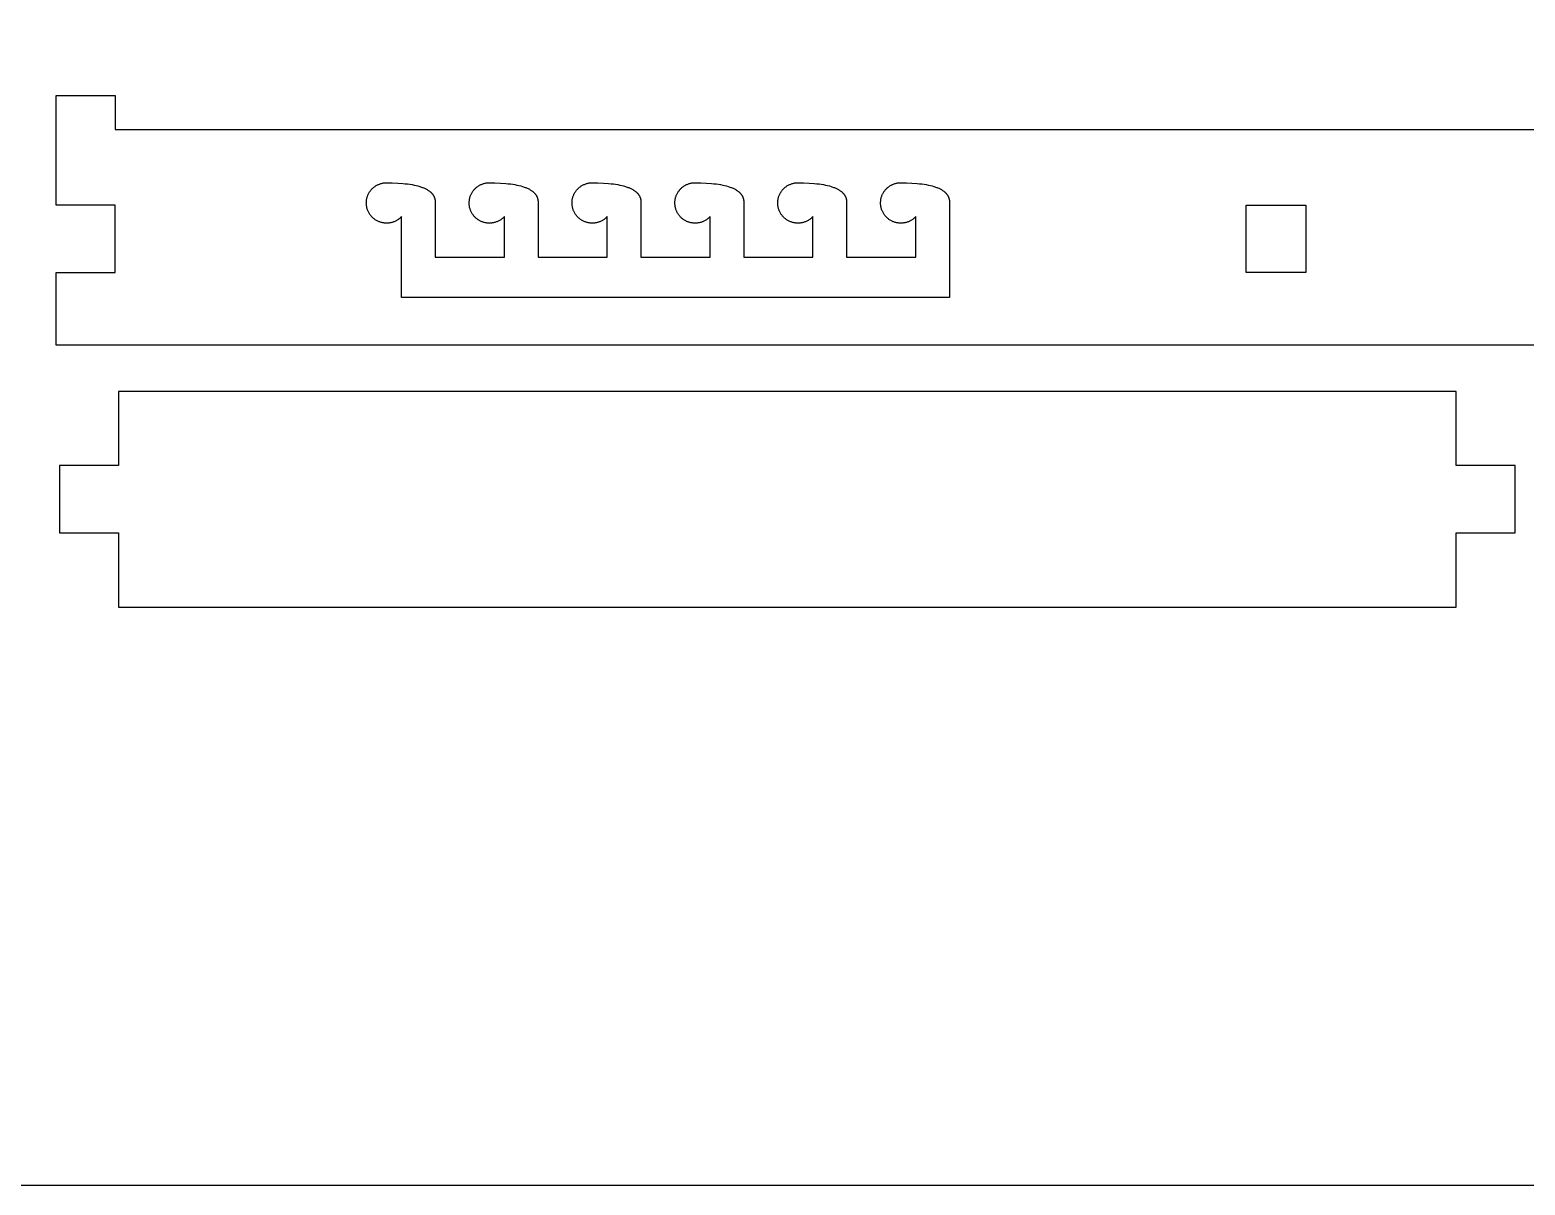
# Model space of a CAD drawing. Header units: millimetres. Extents: x 0 to 1560, y 0 to 1215.
# Drawn here: x 340.2 to 783.9, y 0 to 342.8 of the extents above; entities that cross this region are included whole.
import ezdxf

# ---------------------------------------------------------------- set-up
doc = ezdxf.new("R2010")
doc.units = ezdxf.units.MM
doc.header["$MEASUREMENT"] = 0
doc.layers.add('Bck', color=18, linetype='Continuous', true_color=0x000000)
doc.layers.add('interiores', color=3, linetype='Continuous', true_color=0x0fff00)

msp = doc.modelspace()

# ---------------------------------------------------------------- linework, layer by layer
at = {"layer": 'Bck'}
for points in [[(0, 0), (1404.761, 0), (1404.761, 1126.957), (0, 1126.957), (0, 0)], [(1072.002, 323.314), (1072.002, 290.814), (1054.502, 290.814), (1054.502, 270.814), (1072.002, 270.814), (1072.002, 249.314), (348.002, 249.314), (348.002, 270.814), (365.502, 270.814), (365.502, 290.814), (348.002, 290.814), (348.002, 323.314), (365.502, 323.314), (365.502, 313.314), (1054.502, 313.314), (1054.502, 323.314), (1072.002, 323.314)], [(366.489, 213.525), (348.989, 213.525), (348.989, 193.525), (366.489, 193.525), (366.489, 171.525), (763.489, 171.525), (763.489, 193.525), (780.989, 193.525), (780.989, 213.525), (763.489, 213.525), (763.489, 235.525), (366.489, 235.525), (366.489, 213.525)]]:
    msp.add_lwpolyline(points, dxfattribs=at)
at = {"layer": 'interiores'}
for points in [[(450.456, 287.44), (450.313, 287.288), (450.166, 287.141), (450.013, 286.999), (449.855, 286.863), (449.693, 286.732), (449.527, 286.607), (449.356, 286.488), (449.181, 286.374), (449.002, 286.267), (448.82, 286.166), (448.634, 286.072), (448.445, 285.984), (448.253, 285.902), (448.059, 285.828), (447.862, 285.76), (447.662, 285.699), (447.461, 285.645), (447.258, 285.598), (447.053, 285.558), (446.848, 285.525), (446.641, 285.499), (446.433, 285.481), (446.225, 285.47), (446.017, 285.466), (445.808, 285.469), (445.6, 285.48), (445.392, 285.497), (445.186, 285.522), (444.98, 285.554), (444.775, 285.594), (444.572, 285.64), (444.37, 285.693), (444.171, 285.754), (443.974, 285.821), (443.779, 285.895), (443.587, 285.976), (443.397, 286.063), (443.211, 286.157), (443.029, 286.257), (442.85, 286.364), (442.674, 286.476), (442.503, 286.595), (442.336, 286.72), (442.173, 286.85), (442.015, 286.986), (441.862, 287.127), (441.714, 287.274), (441.571, 287.425), (441.433, 287.582), (441.301, 287.743), (441.175, 287.909), (441.054, 288.079), (440.939, 288.253), (440.831, 288.431), (440.729, 288.612), (440.633, 288.797), (440.543, 288.985), (440.46, 289.177), (440.384, 289.371), (440.315, 289.567), (440.252, 289.766), (440.197, 289.967), (440.148, 290.17), (440.107, 290.374), (440.072, 290.579), (440.045, 290.786), (440.025, 290.993), (440.012, 291.201), (440.007, 291.41), (440.009, 291.618), (440.017, 291.826), (440.034, 292.034), (440.057, 292.241), (440.087, 292.447), (440.125, 292.652), (440.17, 292.856), (440.222, 293.058), (440.28, 293.258), (440.346, 293.456), (440.419, 293.651), (440.498, 293.844), (440.584, 294.034), (440.676, 294.22), (440.775, 294.404), (440.88, 294.584), (440.992, 294.76), (441.109, 294.932), (441.232, 295.1), (441.362, 295.264), (441.496, 295.423), (441.636, 295.577), (441.782, 295.726), (441.932, 295.87), (442.088, 296.009), (442.248, 296.143), (442.413, 296.27), (442.582, 296.392), (442.755, 296.508), (442.932, 296.618), (443.113, 296.722), (443.297, 296.819), (443.484, 296.91), (443.675, 296.994), (443.868, 297.072), (444.064, 297.143), (444.263, 297.207), (444.463, 297.264), (444.665, 297.314), (444.869, 297.357), (445.075, 297.393), (445.281, 297.422), (445.488, 297.443), (445.696, 297.458), (445.904, 297.465)], [(445.904, 297.465), (447.667, 297.442), (449.315, 297.374), (450.85, 297.261), (451.574, 297.188), (452.271, 297.103), (452.939, 297.007), (453.578, 296.899), (454.189, 296.78), (454.772, 296.65), (455.326, 296.509), (455.852, 296.356), (456.104, 296.276), (456.349, 296.192), (456.587, 296.106), (456.818, 296.017), (457.042, 295.925), (457.258, 295.83), (457.468, 295.732), (457.671, 295.632), (457.866, 295.529), (458.054, 295.423), (458.235, 295.314), (458.409, 295.202), (458.576, 295.088), (458.736, 294.97), (458.889, 294.85), (458.963, 294.789), (459.035, 294.727), (459.105, 294.664), (459.173, 294.601), (459.24, 294.537), (459.305, 294.472), (459.368, 294.407), (459.429, 294.341), (459.489, 294.274), (459.546, 294.206), (459.602, 294.138), (459.656, 294.069), (459.709, 294), (459.759, 293.929), (459.808, 293.858), (459.855, 293.786), (459.901, 293.714), (459.944, 293.641), (459.986, 293.567), (460.026, 293.492), (460.064, 293.417), (460.101, 293.341), (460.135, 293.264), (460.168, 293.187), (460.199, 293.109), (460.228, 293.03), (460.256, 292.95), (460.282, 292.87), (460.306, 292.789), (460.328, 292.707), (460.348, 292.625), (460.367, 292.542), (460.384, 292.458), (460.399, 292.373), (460.412, 292.288), (460.424, 292.202), (460.434, 292.116), (460.442, 292.028), (460.448, 291.94), (460.452, 291.852), (460.455, 291.762), (460.456, 291.672)], [(480.98, 287.44), (480.837, 287.288), (480.689, 287.141), (480.537, 286.999), (480.379, 286.863), (480.217, 286.732), (480.05, 286.607), (479.88, 286.488), (479.705, 286.374), (479.526, 286.267), (479.343, 286.166), (479.158, 286.072), (478.969, 285.984), (478.777, 285.902), (478.582, 285.828), (478.385, 285.76), (478.186, 285.699), (477.985, 285.645), (477.782, 285.598), (477.577, 285.558), (477.371, 285.525), (477.165, 285.499), (476.957, 285.481), (476.749, 285.47), (476.54, 285.466), (476.332, 285.469), (476.124, 285.48), (475.916, 285.497), (475.709, 285.522), (475.503, 285.554), (475.299, 285.594), (475.096, 285.64), (474.894, 285.693), (474.695, 285.754), (474.497, 285.821), (474.303, 285.895), (474.11, 285.976), (473.921, 286.063), (473.735, 286.157), (473.552, 286.257), (473.373, 286.364), (473.198, 286.476), (473.027, 286.595), (472.86, 286.72), (472.697, 286.85), (472.539, 286.986), (472.386, 287.127), (472.238, 287.274), (472.095, 287.425), (471.957, 287.582), (471.825, 287.743), (471.699, 287.909), (471.578, 288.079), (471.463, 288.253), (471.355, 288.431), (471.252, 288.612), (471.157, 288.797), (471.067, 288.985), (470.984, 289.177), (470.908, 289.371), (470.839, 289.567), (470.776, 289.766), (470.721, 289.967), (470.672, 290.17), (470.631, 290.374), (470.596, 290.579), (470.569, 290.786), (470.549, 290.993), (470.536, 291.201), (470.531, 291.41), (470.532, 291.618), (470.541, 291.826), (470.557, 292.034), (470.581, 292.241), (470.611, 292.447), (470.649, 292.652), (470.694, 292.856), (470.745, 293.058), (470.804, 293.258), (470.87, 293.456), (470.942, 293.651), (471.022, 293.844), (471.108, 294.034), (471.2, 294.22), (471.299, 294.404), (471.404, 294.584), (471.516, 294.76), (471.633, 294.932), (471.756, 295.1), (471.885, 295.264), (472.02, 295.423), (472.16, 295.577), (472.306, 295.726), (472.456, 295.87), (472.612, 296.009), (472.772, 296.143), (472.936, 296.27), (473.105, 296.392), (473.279, 296.508), (473.456, 296.618), (473.636, 296.722), (473.821, 296.819), (474.008, 296.91), (474.199, 296.994), (474.392, 297.072), (474.588, 297.143), (474.787, 297.207), (474.987, 297.264), (475.189, 297.314), (475.393, 297.357), (475.598, 297.393), (475.805, 297.422), (476.012, 297.443), (476.22, 297.458), (476.428, 297.465)], [(476.428, 297.465), (478.19, 297.442), (479.839, 297.374), (481.373, 297.261), (482.098, 297.188), (482.794, 297.103), (483.462, 297.007), (484.102, 296.899), (484.713, 296.78), (485.295, 296.65), (485.85, 296.509), (486.375, 296.356), (486.628, 296.276), (486.873, 296.192), (487.111, 296.106), (487.342, 296.017), (487.566, 295.925), (487.782, 295.83), (487.992, 295.732), (488.194, 295.632), (488.39, 295.529), (488.578, 295.423), (488.759, 295.314), (488.933, 295.202), (489.1, 295.088), (489.26, 294.97), (489.413, 294.85), (489.487, 294.789), (489.559, 294.727), (489.629, 294.664), (489.697, 294.601), (489.764, 294.537), (489.829, 294.472), (489.892, 294.407), (489.953, 294.341), (490.012, 294.274), (490.07, 294.206), (490.126, 294.138), (490.18, 294.069), (490.233, 294), (490.283, 293.929), (490.332, 293.858), (490.379, 293.786), (490.425, 293.714), (490.468, 293.641), (490.51, 293.567), (490.55, 293.492), (490.588, 293.417), (490.624, 293.341), (490.659, 293.264), (490.692, 293.187), (490.723, 293.109), (490.752, 293.03), (490.78, 292.95), (490.806, 292.87), (490.829, 292.789), (490.852, 292.707), (490.872, 292.625), (490.891, 292.542), (490.908, 292.458), (490.923, 292.373), (490.936, 292.288), (490.948, 292.202), (490.957, 292.116), (490.965, 292.028), (490.972, 291.94), (490.976, 291.852), (490.979, 291.762), (490.98, 291.672)], [(511.503, 287.44), (511.361, 287.288), (511.213, 287.141), (511.061, 286.999), (510.903, 286.863), (510.741, 286.732), (510.574, 286.607), (510.403, 286.488), (510.228, 286.374), (510.05, 286.267), (509.867, 286.166), (509.682, 286.072), (509.493, 285.984), (509.301, 285.902), (509.106, 285.828), (508.909, 285.76), (508.71, 285.699), (508.509, 285.645), (508.306, 285.598), (508.101, 285.558), (507.895, 285.525), (507.688, 285.499), (507.481, 285.481), (507.273, 285.47), (507.064, 285.466), (506.856, 285.469), (506.648, 285.48), (506.44, 285.497), (506.233, 285.522), (506.027, 285.554), (505.823, 285.594), (505.619, 285.64), (505.418, 285.693), (505.218, 285.754), (505.021, 285.821), (504.826, 285.895), (504.634, 285.976), (504.445, 286.063), (504.259, 286.157), (504.076, 286.257), (503.897, 286.364), (503.722, 286.476), (503.551, 286.595), (503.384, 286.72), (503.221, 286.85), (503.063, 286.986), (502.91, 287.127), (502.762, 287.274), (502.619, 287.425), (502.481, 287.582), (502.349, 287.743), (502.222, 287.909), (502.102, 288.079), (501.987, 288.253), (501.879, 288.431), (501.776, 288.612), (501.68, 288.797), (501.591, 288.985), (501.508, 289.177), (501.432, 289.371), (501.363, 289.567), (501.3, 289.766), (501.245, 289.967), (501.196, 290.17), (501.154, 290.374), (501.12, 290.579), (501.093, 290.786), (501.073, 290.993), (501.06, 291.201), (501.055, 291.41), (501.056, 291.618), (501.065, 291.826), (501.081, 292.034), (501.105, 292.241), (501.135, 292.447), (501.173, 292.652), (501.218, 292.856), (501.269, 293.058), (501.328, 293.258), (501.394, 293.456), (501.466, 293.651), (501.546, 293.844), (501.631, 294.034), (501.724, 294.22), (501.823, 294.404), (501.928, 294.584), (502.039, 294.76), (502.157, 294.932), (502.28, 295.1), (502.409, 295.264), (502.544, 295.423), (502.684, 295.577), (502.829, 295.726), (502.98, 295.87), (503.135, 296.009), (503.296, 296.143), (503.46, 296.27), (503.629, 296.392), (503.802, 296.508), (503.979, 296.618), (504.16, 296.722), (504.345, 296.819), (504.532, 296.91), (504.723, 296.994), (504.916, 297.072), (505.112, 297.143), (505.31, 297.207), (505.511, 297.264), (505.713, 297.314), (505.917, 297.357), (506.122, 297.393), (506.329, 297.422), (506.536, 297.443), (506.744, 297.458), (506.952, 297.465)], [(506.952, 297.465), (508.714, 297.442), (510.363, 297.374), (511.897, 297.261), (512.622, 297.188), (513.318, 297.103), (513.986, 297.007), (514.626, 296.899), (515.237, 296.78), (515.819, 296.65), (516.374, 296.509), (516.899, 296.356), (517.152, 296.276), (517.397, 296.192), (517.635, 296.106), (517.866, 296.017), (518.089, 295.925), (518.306, 295.83), (518.516, 295.732), (518.718, 295.632), (518.914, 295.529), (519.102, 295.423), (519.283, 295.314), (519.457, 295.202), (519.624, 295.088), (519.784, 294.97), (519.937, 294.85), (520.01, 294.789), (520.082, 294.727), (520.153, 294.664), (520.221, 294.601), (520.288, 294.537), (520.352, 294.472), (520.415, 294.407), (520.477, 294.341), (520.536, 294.274), (520.594, 294.206), (520.65, 294.138), (520.704, 294.069), (520.756, 294), (520.807, 293.929), (520.856, 293.858), (520.903, 293.786), (520.948, 293.714), (520.992, 293.641), (521.034, 293.567), (521.074, 293.492), (521.112, 293.417), (521.148, 293.341), (521.183, 293.264), (521.216, 293.187), (521.247, 293.109), (521.276, 293.03), (521.304, 292.95), (521.329, 292.87), (521.353, 292.789), (521.376, 292.707), (521.396, 292.625), (521.415, 292.542), (521.431, 292.458), (521.447, 292.373), (521.46, 292.288), (521.471, 292.202), (521.481, 292.116), (521.489, 292.028), (521.495, 291.94), (521.5, 291.852), (521.503, 291.762), (521.503, 291.672)], [(542.027, 287.44), (541.885, 287.288), (541.737, 287.141), (541.584, 286.999), (541.427, 286.863), (541.265, 286.732), (541.098, 286.607), (540.927, 286.488), (540.752, 286.374), (540.574, 286.267), (540.391, 286.166), (540.205, 286.072), (540.016, 285.984), (539.825, 285.902), (539.63, 285.828), (539.433, 285.76), (539.234, 285.699), (539.032, 285.645), (538.829, 285.598), (538.625, 285.558), (538.419, 285.525), (538.212, 285.499), (538.005, 285.481), (537.797, 285.47), (537.588, 285.466), (537.38, 285.469), (537.172, 285.48), (536.964, 285.497), (536.757, 285.522), (536.551, 285.554), (536.346, 285.594), (536.143, 285.64), (535.942, 285.693), (535.742, 285.754), (535.545, 285.821), (535.35, 285.895), (535.158, 285.976), (534.969, 286.063), (534.783, 286.157), (534.6, 286.257), (534.421, 286.364), (534.246, 286.476), (534.074, 286.595), (533.907, 286.72), (533.745, 286.85), (533.587, 286.986), (533.434, 287.127), (533.285, 287.274), (533.142, 287.425), (533.005, 287.582), (532.873, 287.743), (532.746, 287.909), (532.626, 288.079), (532.511, 288.253), (532.402, 288.431), (532.3, 288.612), (532.204, 288.797), (532.115, 288.985), (532.032, 289.177), (531.956, 289.371), (531.886, 289.567), (531.824, 289.766), (531.768, 289.967), (531.72, 290.17), (531.678, 290.374), (531.644, 290.579), (531.617, 290.786), (531.597, 290.993), (531.584, 291.201), (531.578, 291.41), (531.58, 291.618), (531.589, 291.826), (531.605, 292.034), (531.628, 292.241), (531.659, 292.447), (531.697, 292.652), (531.741, 292.856), (531.793, 293.058), (531.852, 293.258), (531.918, 293.456), (531.99, 293.651), (532.069, 293.844), (532.155, 294.034), (532.248, 294.22), (532.347, 294.404), (532.452, 294.584), (532.563, 294.76), (532.681, 294.932), (532.804, 295.1), (532.933, 295.264), (533.068, 295.423), (533.208, 295.577), (533.353, 295.726), (533.504, 295.87), (533.659, 296.009), (533.819, 296.143), (533.984, 296.27), (534.153, 296.392), (534.326, 296.508), (534.503, 296.618), (534.684, 296.722), (534.868, 296.819), (535.056, 296.91), (535.246, 296.994), (535.44, 297.072), (535.636, 297.143), (535.834, 297.207), (536.035, 297.264), (536.237, 297.314), (536.441, 297.357), (536.646, 297.393), (536.853, 297.422), (537.06, 297.443), (537.268, 297.458), (537.476, 297.465)], [(537.476, 297.465), (539.238, 297.442), (540.886, 297.374), (542.421, 297.261), (543.146, 297.188), (543.842, 297.103), (544.51, 297.007), (545.15, 296.899), (545.761, 296.78), (546.343, 296.65), (546.897, 296.509), (547.423, 296.356), (547.675, 296.276), (547.92, 296.192), (548.159, 296.106), (548.389, 296.017), (548.613, 295.925), (548.83, 295.83), (549.04, 295.732), (549.242, 295.632), (549.437, 295.529), (549.626, 295.423), (549.807, 295.314), (549.981, 295.202), (550.148, 295.088), (550.308, 294.97), (550.461, 294.85), (550.534, 294.789), (550.606, 294.727), (550.676, 294.664), (550.745, 294.601), (550.811, 294.537), (550.876, 294.472), (550.939, 294.407), (551.001, 294.341), (551.06, 294.274), (551.118, 294.206), (551.174, 294.138), (551.228, 294.069), (551.28, 294), (551.331, 293.929), (551.38, 293.858), (551.427, 293.786), (551.472, 293.714), (551.516, 293.641), (551.557, 293.567), (551.597, 293.492), (551.636, 293.417), (551.672, 293.341), (551.707, 293.264), (551.739, 293.187), (551.771, 293.109), (551.8, 293.03), (551.827, 292.95), (551.853, 292.87), (551.877, 292.789), (551.899, 292.707), (551.92, 292.625), (551.938, 292.542), (551.955, 292.458), (551.97, 292.373), (551.984, 292.288), (551.995, 292.202), (552.005, 292.116), (552.013, 292.028), (552.019, 291.94), (552.024, 291.852), (552.026, 291.762), (552.027, 291.672)], [(572.551, 287.44), (572.409, 287.288), (572.261, 287.141), (572.108, 286.999), (571.951, 286.863), (571.788, 286.732), (571.622, 286.607), (571.451, 286.488), (571.276, 286.374), (571.097, 286.267), (570.915, 286.166), (570.729, 286.072), (570.54, 285.984), (570.348, 285.902), (570.154, 285.828), (569.957, 285.76), (569.758, 285.699), (569.556, 285.645), (569.353, 285.598), (569.149, 285.558), (568.943, 285.525), (568.736, 285.499), (568.528, 285.481), (568.32, 285.47), (568.112, 285.466), (567.904, 285.469), (567.695, 285.48), (567.488, 285.497), (567.281, 285.522), (567.075, 285.554), (566.87, 285.594), (566.667, 285.64), (566.466, 285.693), (566.266, 285.754), (566.069, 285.821), (565.874, 285.895), (565.682, 285.976), (565.493, 286.063), (565.307, 286.157), (565.124, 286.257), (564.945, 286.364), (564.77, 286.476), (564.598, 286.595), (564.431, 286.72), (564.269, 286.85), (564.111, 286.986), (563.957, 287.127), (563.809, 287.274), (563.666, 287.425), (563.529, 287.582), (563.397, 287.743), (563.27, 287.909), (563.149, 288.079), (563.035, 288.253), (562.926, 288.431), (562.824, 288.612), (562.728, 288.797), (562.639, 288.985), (562.556, 289.177), (562.48, 289.371), (562.41, 289.567), (562.348, 289.766), (562.292, 289.967), (562.244, 290.17), (562.202, 290.374), (562.168, 290.579), (562.141, 290.786), (562.121, 290.993), (562.108, 291.201), (562.102, 291.41), (562.104, 291.618), (562.113, 291.826), (562.129, 292.034), (562.152, 292.241), (562.183, 292.447), (562.22, 292.652), (562.265, 292.856), (562.317, 293.058), (562.376, 293.258), (562.441, 293.456), (562.514, 293.651), (562.593, 293.844), (562.679, 294.034), (562.772, 294.22), (562.87, 294.404), (562.976, 294.584), (563.087, 294.76), (563.204, 294.932), (563.328, 295.1), (563.457, 295.264), (563.592, 295.423), (563.732, 295.577), (563.877, 295.726), (564.028, 295.87), (564.183, 296.009), (564.343, 296.143), (564.508, 296.27), (564.677, 296.392), (564.85, 296.508), (565.027, 296.618), (565.208, 296.722), (565.392, 296.819), (565.58, 296.91), (565.77, 296.994), (565.964, 297.072), (566.16, 297.143), (566.358, 297.207), (566.558, 297.264), (566.761, 297.314), (566.965, 297.357), (567.17, 297.393), (567.376, 297.422), (567.584, 297.443), (567.792, 297.458), (568, 297.465)], [(568, 297.465), (569.762, 297.442), (571.41, 297.374), (572.945, 297.261), (573.67, 297.188), (574.366, 297.103), (575.034, 297.007), (575.673, 296.899), (576.284, 296.78), (576.867, 296.65), (577.421, 296.509), (577.947, 296.356), (578.199, 296.276), (578.444, 296.192), (578.682, 296.106), (578.913, 296.017), (579.137, 295.925), (579.354, 295.83), (579.563, 295.732), (579.766, 295.632), (579.961, 295.529), (580.15, 295.423), (580.331, 295.314), (580.505, 295.202), (580.672, 295.088), (580.832, 294.97), (580.984, 294.85), (581.058, 294.789), (581.13, 294.727), (581.2, 294.664), (581.269, 294.601), (581.335, 294.537), (581.4, 294.472), (581.463, 294.407), (581.524, 294.341), (581.584, 294.274), (581.642, 294.206), (581.698, 294.138), (581.752, 294.069), (581.804, 294), (581.855, 293.929), (581.904, 293.858), (581.951, 293.786), (581.996, 293.714), (582.04, 293.641), (582.081, 293.567), (582.121, 293.492), (582.159, 293.417), (582.196, 293.341), (582.23, 293.264), (582.263, 293.187), (582.294, 293.109), (582.324, 293.03), (582.351, 292.95), (582.377, 292.87), (582.401, 292.789), (582.423, 292.707), (582.444, 292.625), (582.462, 292.542), (582.479, 292.458), (582.494, 292.373), (582.508, 292.288), (582.519, 292.202), (582.529, 292.116), (582.537, 292.028), (582.543, 291.94), (582.548, 291.852), (582.55, 291.762), (582.551, 291.672)], [(603.075, 287.44), (602.932, 287.288), (602.785, 287.141), (602.632, 286.999), (602.475, 286.863), (602.312, 286.732), (602.146, 286.607), (601.975, 286.488), (601.8, 286.374), (601.621, 286.267), (601.439, 286.166), (601.253, 286.072), (601.064, 285.984), (600.872, 285.902), (600.678, 285.828), (600.481, 285.76), (600.281, 285.699), (600.08, 285.645), (599.877, 285.598), (599.673, 285.558), (599.467, 285.525), (599.26, 285.499), (599.052, 285.481), (598.844, 285.47), (598.636, 285.466), (598.427, 285.469), (598.219, 285.48), (598.012, 285.497), (597.805, 285.522), (597.599, 285.554), (597.394, 285.594), (597.191, 285.64), (596.989, 285.693), (596.79, 285.754), (596.593, 285.821), (596.398, 285.895), (596.206, 285.976), (596.017, 286.063), (595.83, 286.157), (595.648, 286.257), (595.469, 286.364), (595.293, 286.476), (595.122, 286.595), (594.955, 286.72), (594.792, 286.85), (594.634, 286.986), (594.481, 287.127), (594.333, 287.274), (594.19, 287.425), (594.052, 287.582), (593.92, 287.743), (593.794, 287.909), (593.673, 288.079), (593.559, 288.253), (593.45, 288.431), (593.348, 288.612), (593.252, 288.797), (593.162, 288.985), (593.08, 289.177), (593.003, 289.371), (592.934, 289.567), (592.872, 289.766), (592.816, 289.967), (592.767, 290.17), (592.726, 290.374), (592.692, 290.579), (592.664, 290.786), (592.644, 290.993), (592.632, 291.201), (592.626, 291.41), (592.628, 291.618), (592.637, 291.826), (592.653, 292.034), (592.676, 292.241), (592.707, 292.447), (592.744, 292.652), (592.789, 292.856), (592.841, 293.058), (592.9, 293.258), (592.965, 293.456), (593.038, 293.651), (593.117, 293.844), (593.203, 294.034), (593.295, 294.22), (593.394, 294.404), (593.499, 294.584), (593.611, 294.76), (593.728, 294.932), (593.852, 295.1), (593.981, 295.264), (594.115, 295.423), (594.256, 295.577), (594.401, 295.726), (594.551, 295.87), (594.707, 296.009), (594.867, 296.143), (595.032, 296.27), (595.201, 296.392), (595.374, 296.508), (595.551, 296.618), (595.732, 296.722), (595.916, 296.819), (596.104, 296.91), (596.294, 296.994), (596.488, 297.072), (596.684, 297.143), (596.882, 297.207), (597.082, 297.264), (597.285, 297.314), (597.488, 297.357), (597.694, 297.393), (597.9, 297.422), (598.107, 297.443), (598.315, 297.458), (598.524, 297.465)], [(598.524, 297.465), (600.286, 297.442), (601.934, 297.374), (603.469, 297.261), (604.194, 297.188), (604.89, 297.103), (605.558, 297.007), (606.197, 296.899), (606.808, 296.78), (607.391, 296.65), (607.945, 296.509), (608.471, 296.356), (608.723, 296.276), (608.968, 296.192), (609.206, 296.106), (609.437, 296.017), (609.661, 295.925), (609.878, 295.83), (610.087, 295.732), (610.29, 295.632), (610.485, 295.529), (610.673, 295.423), (610.855, 295.314), (611.029, 295.202), (611.196, 295.088), (611.355, 294.97), (611.508, 294.85), (611.582, 294.789), (611.654, 294.727), (611.724, 294.664), (611.792, 294.601), (611.859, 294.537), (611.924, 294.472), (611.987, 294.407), (612.048, 294.341), (612.108, 294.274), (612.165, 294.206), (612.221, 294.138), (612.276, 294.069), (612.328, 294), (612.379, 293.929), (612.427, 293.858), (612.475, 293.786), (612.52, 293.714), (612.563, 293.641), (612.605, 293.567), (612.645, 293.492), (612.683, 293.417), (612.72, 293.341), (612.754, 293.264), (612.787, 293.187), (612.818, 293.109), (612.848, 293.03), (612.875, 292.95), (612.901, 292.87), (612.925, 292.789), (612.947, 292.707), (612.967, 292.625), (612.986, 292.542), (613.003, 292.458), (613.018, 292.373), (613.031, 292.288), (613.043, 292.202), (613.053, 292.116), (613.061, 292.028), (613.067, 291.94), (613.071, 291.852), (613.074, 291.762), (613.075, 291.672)], [(460.456, 291.672), (460.456, 282.536)], [(490.98, 291.672), (490.98, 282.536)], [(521.503, 291.672), (521.503, 282.536)], [(552.027, 291.672), (552.027, 282.536)], [(582.551, 291.672), (582.551, 282.536)], [(613.075, 291.672), (613.075, 282.536)], [(718.852, 290.814), (718.852, 270.814), (701.152, 270.814), (701.152, 290.814), (718.852, 290.814)], [(460.456, 263.376), (450.456, 263.376), (450.456, 287.44)], [(480.98, 275.376), (480.98, 287.44)], [(511.503, 275.376), (511.503, 287.44)], [(542.027, 275.376), (542.027, 287.44)], [(572.551, 275.376), (572.551, 287.44)], [(603.075, 275.376), (603.075, 287.44)], [(460.456, 282.536), (460.456, 275.376)], [(490.98, 282.536), (490.98, 275.376)], [(521.503, 282.536), (521.503, 275.376)], [(552.027, 282.536), (552.027, 275.376)], [(582.551, 282.536), (582.551, 275.376)], [(613.075, 282.536), (613.075, 275.376)], [(613.075, 275.376), (613.075, 263.376), (460.456, 263.376)], [(460.456, 275.376), (480.98, 275.376)], [(490.98, 275.376), (511.503, 275.376)], [(521.503, 275.376), (542.027, 275.376)], [(552.027, 275.376), (572.551, 275.376)], [(582.551, 275.376), (603.075, 275.376)]]:
    msp.add_lwpolyline(points, dxfattribs=at)

doc.saveas('drawing.dxf')
